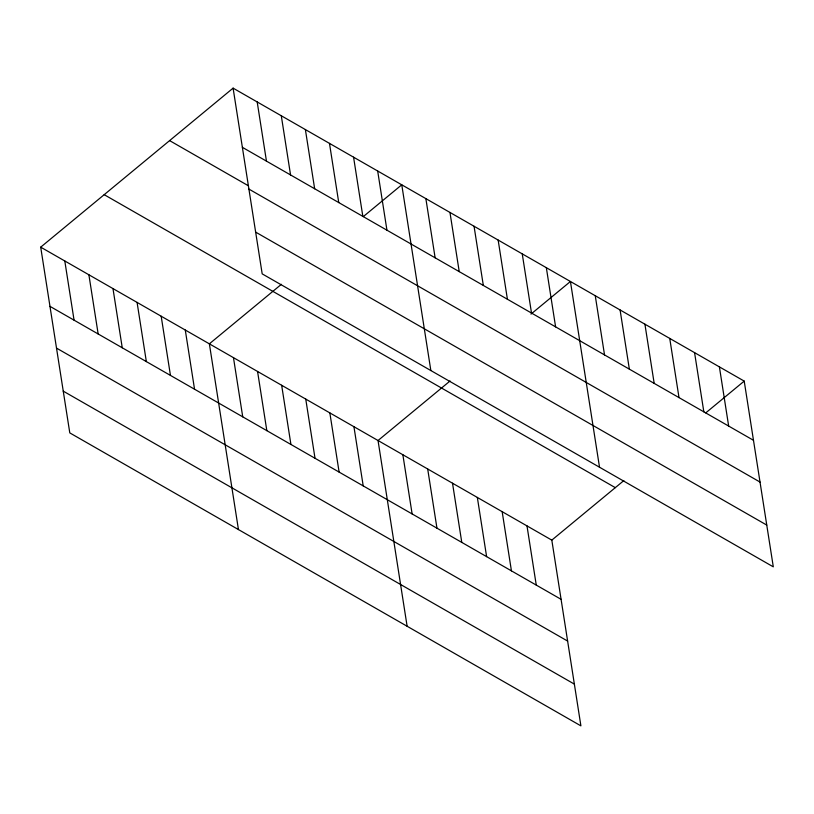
<?xml version="1.0" encoding="UTF-8"?>
<svg xmlns="http://www.w3.org/2000/svg" width="814" height="814" viewBox="0 0 814 814"><rect width="100%" height="100%" fill="white"/><g stroke="black" fill="none" stroke-linecap="round" stroke-linejoin="round"><path stroke-width="1.22" d="M40.7 247.161L551.811 540.13L580.901 725.864L69.79 432.895L40.7 247.161L233.099 88.136L744.21 381.105L773.3 566.839L262.189 273.87L233.099 88.136M281.39 284.31L209.371 343.834L238.451 529.578M363.288 216.616L401.77 184.809L430.85 370.553M450.061 380.983L378.032 440.516L407.122 626.261M530.993 314.092L570.431 281.491L599.521 467.236M551.811 540.13L623.839 480.596M705.738 412.902L744.21 381.105M242.369 147.324L753.479 440.293M169.607 140.608L248.463 185.816M248.911 189.092L760.022 482.061M255.647 232.112L766.757 525.081M104.192 194.678L615.303 487.647M49.969 306.349L561.08 599.318M56.512 348.107L567.623 641.076M63.248 391.137L574.358 684.106M719.393 366.87L728.662 426.068M694.566 352.645L703.835 411.833M669.739 338.41L679.008 397.608M644.912 324.186L654.181 383.374M620.085 309.951L629.354 369.149M595.258 295.726L604.527 354.914M546.336 267.684L555.606 326.872M522.242 253.866L531.511 313.064M498.148 240.059L507.417 299.257M526.994 525.895L536.263 585.093M474.053 226.251L483.323 285.439M502.167 511.67L511.436 570.858M449.959 212.434L459.228 271.632M477.34 497.435L486.609 556.634M425.864 198.626L435.134 257.814M452.513 483.211L461.782 542.399M427.686 468.976L436.955 528.174M377.676 171.001L386.945 230.199M402.859 454.751L412.128 513.939M353.571 157.194L362.841 216.382M329.477 143.376L338.746 202.574M353.937 426.709L363.207 485.897M305.382 129.568L314.652 188.756M329.843 412.891L339.112 472.089M281.288 115.751L290.557 174.949M305.749 399.084L315.018 458.272M257.193 101.943L266.463 161.141M281.654 385.266L290.924 444.464M257.56 371.459L266.829 430.657M233.465 357.651L242.735 416.839M185.277 330.026L194.546 389.224M161.182 316.219L170.452 375.407M137.078 302.401L146.347 361.599M112.983 288.594L122.253 347.782M88.889 274.776L98.158 333.974M64.794 260.968L74.064 320.167"/></g></svg>
